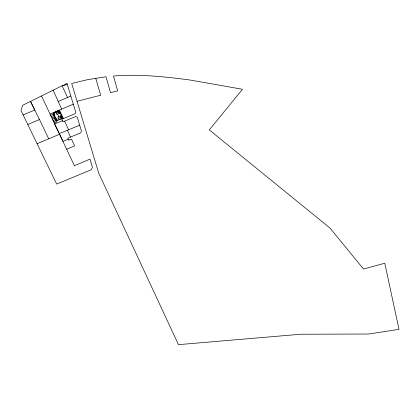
<?xml version="1.0" encoding="UTF-8"?>
<svg xmlns="http://www.w3.org/2000/svg" width="420" height="420" viewBox="0 0 420 420"><rect width="100%" height="100%" fill="white"/><g stroke="black" fill="none" stroke-linecap="round" stroke-linejoin="round"><path stroke-width="0.63" d="M66.665 149.263L74.603 145.918L71.468 139.078L68.733 140.217L67.788 138.196L80.682 132.846L81.475 131.129L77.27 117.259L75.742 116.513L62.963 121.832L61.772 119.275L75.064 113.731L75.747 112.245L66.974 83.317L65.074 84.268L65.221 84.719L62.417 85.58L22.633 105.31L21 110.555L27.783 124.53L39.459 119.495L48.715 138.81M49.933 114.083L73.306 104.192M53.146 90.174L58.186 101.451L70.833 96.044M37.091 143.729L59.572 134.221L74.434 165.732L89.959 159.117L92.453 167.323L91.329 169.706L56.679 184.097L27.783 124.53M23.105 114.896L34.787 110.061L30.508 101.404L39.459 119.495M50.531 115.369L53.067 114.329L56.637 122.042L54.107 123.081M56.112 113.075L58.653 112.03M54.364 114.844L54.831 114.65L54.065 112.996M59.955 112.544L58.889 112.98L58.128 111.326M51.13 116.66L53.666 115.615M60.144 112.954L56.711 114.366L55.519 111.783L58.06 110.738L59.246 113.321M51.728 117.947L54.259 116.902M52.322 119.233L54.857 118.188M61.331 115.532L57.897 116.944L59.078 119.511L61.614 118.472L60.433 115.899M56.264 118.96L56.732 118.771L57.493 120.419M61.85 116.666L60.785 117.107L61.546 118.755M52.92 120.514L55.451 119.474M58.49 118.23L61.021 117.185M53.513 121.8L56.044 120.761M41.527 95.939L59.283 133.618L79.679 125.213M68.261 139.209L62.953 141.388L59.283 133.618M62.444 120.719L54.505 123.937L59.572 134.221M77.054 101.304L98.726 173.203L178.458 344.663L300.694 334.241L368.729 334.021L399 329.359L384.778 263.235L363.515 269.042L329.889 227.955L209.307 129.927L242.482 89.266L189.667 79.958C164.446 76.666 138.904 73.952 113.468 76.004L117.679 90.836L110.56 92.673L105.992 76.75L87.37 79.721L71.678 83.459L77.054 101.304L100.679 95.214L95.723 78.215M67.331 84.499L62.081 85.748L67.51 97.466M59.446 110.135L63.462 118.577M58.186 101.451L61.745 109.148M53.597 113.185L57.026 120.608M64.622 121.144L68.597 129.775M67.389 130.279L70.518 137.067M57.608 113.998L58.795 116.571M59.194 110.885L52.999 113.431L56.432 120.855L62.606 118.319L59.194 110.885"/></g></svg>
